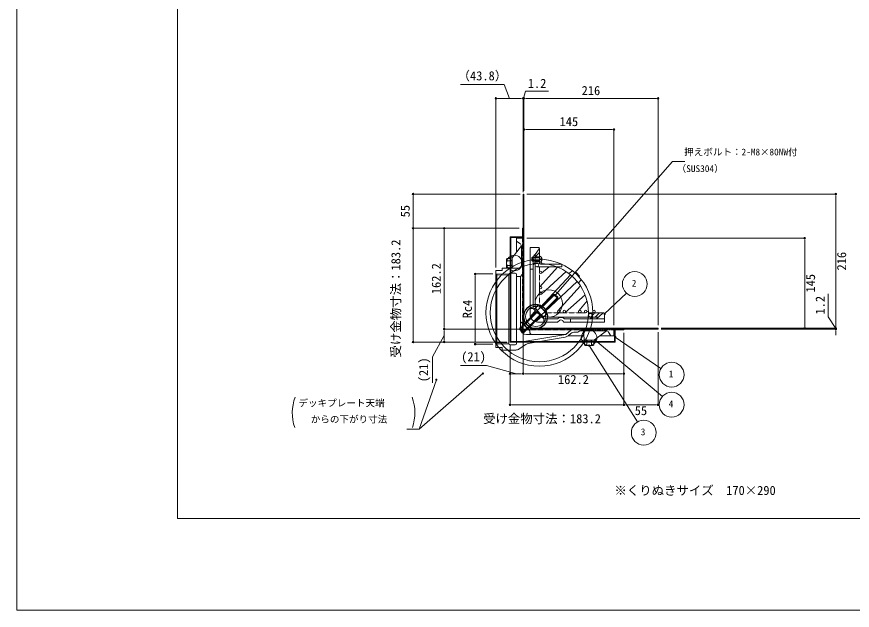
# Model space of a CAD drawing. Units: millimetres, scale not verified. Extents: x -1380 to 1380, y -955 to 955.
# Drawn here: x -1380 to -35, y -955 to 0 of the extents above; entities that cross this region are included whole.
import ezdxf
from ezdxf.enums import TextEntityAlignment as Align

# ---------------------------------------------------------------- set-up
doc = ezdxf.new("R2010")
doc.units = ezdxf.units.MM
doc.header["$LTSCALE"] = 3
for name, pattern in [('USER1', [2, 1.25, -0.25, 0.25, -0.25]), ('USER2', [0.375, 0.25, -0.125]), ('USER3', [0.75, 0.5, -0.25]), ('USER4', [0.1875, 0.125, -0.0625])]:
    doc.linetypes.add(name, pattern=pattern)
for name, color, linetype, lineweight in [('0-0_0', 7, 'Continuous', 15), ('0-2_L-2', 7, 'Continuous', 18), ('0-3_L-1', 7, 'Continuous', 18), ('0-4_L-5', 2, 'USER1', 18), ('0-5_L-3', 7, 'Continuous', 18), ('0-7_WAKU', 7, 'Continuous', 18), ('0-8_MOJI', 7, 'Continuous', 18), ('0-9_SUNPO', 7, 'Continuous', 18)]:
    doc.layers.add(name, color=color, linetype=linetype, lineweight=lineweight)
doc.styles.add('ＭＳ ゴシック', font='')
doc.styles.get('ＭＳ ゴシック').set_extended_font_data('MS Gothic')

# ---------------------------------------------------------------- blocks, each defined once
blk = doc.blocks.new('_DOT')
at = {"layer": '0-0_0'}
for p, q in [((-0.5, 0), (-1, 0)), ((0.25, 0), (-0.25, 0))]:
    blk.add_line(p, q, dxfattribs=at)
blk.add_circle((0, 0), 0.25, dxfattribs=at)
blk = doc.blocks.new('_DOTSMALL')
at = {"layer": '0-0_0'}
blk.add_line((0.0625, 0), (-0.0625, 0), dxfattribs=at)
blk.add_circle((0, 0), 0.0625, dxfattribs=at)

msp = doc.modelspace()

# ---------------------------------------------------------------- linework, layer by layer
at = {"layer": '0-0_0', "lineweight": 18}
msp.add_lwpolyline([(-1121.124, -807.472), (1121.376, -807.472), (1121.376, 687.528), (-1121.124, 687.528)], close=True, dxfattribs=at)
at = {"layer": '0-2_L-2'}
for p, q in [((-585.532, -391.272), (-584.332, -391.272)), ((-585.532, -401.272), (-584.332, -401.272)), ((-585.532, -401.272), (-584.332, -401.272)), ((-579.332, -522.272), (-579.332, -523.472)), ((-463.332, -522.272), (-463.332, -523.472)), ((-453.332, -522.272), (-453.332, -523.472))]:
    msp.add_line(p, q, dxfattribs=at)
msp.add_lwpolyline([(-584.332, -522.272), (-584.332, -355.272), (-564.532, -355.272), (-564.532, -340.272), (-565.732, -340.272), (-565.732, -354.072), (-585.532, -354.072), (-585.532, -523.472), (-416.132, -523.472), (-416.132, -503.672), (-402.332, -503.672), (-402.332, -502.472), (-417.332, -502.472), (-417.332, -522.272)], close=True, dxfattribs=at)
at = {"layer": '0-2_L-2', "linetype": 'USER3'}
msp.add_lwpolyline([(-565.732, -354.072), (-565.732, -503.672), (-417.332, -503.672)], dxfattribs=at)
at = {"layer": '0-3_L-1'}
for p, q in [((-564.532, -355.272), (-563.932, -482.272)), ((-563.332, -355.272), (-563.332, -482.272)), ((-544.332, -501.272), (-417.332, -501.272)), ((-544.332, -501.872), (-417.332, -502.472))]:
    msp.add_line(p, q, dxfattribs=at)
for points in [[(-564.532, -355.272), (-563.332, -355.272), (-563.332, -285.272), (-564.532, -285.272)], [(-417.332, -502.472), (-347.332, -502.472), (-347.332, -501.272), (-417.332, -501.272)]]:
    msp.add_lwpolyline(points, close=True, dxfattribs=at)
for radius in [19.6, 19]:
    msp.add_circle((-544.332, -482.272), radius, dxfattribs=at)
at = {"layer": '0-4_L-5'}
msp.add_lwpolyline([(-564.532, -354.072), (-564.532, -502.472), (-417.332, -502.472)], dxfattribs=at)
at = {"layer": '0-5_L-3'}
for p, q in [((-575.332, -361.272), (-569.682, -364.803)), ((-575.332, -361.272), (-575.332, -378.939)), ((-563.332, -356.272), (-563.332, -406.272)), ((-581.932, -387.739), (-567.382, -368.339)), ((-567.332, -369.043), (-567.332, -399.272)), ((-553.332, -371.272), (-553.332, -479.272)), ((-553.332, -371.272), (-539.832, -371.272)), ((-538.586, -373.607), (-545.332, -382.281)), ((-538.332, -379.272), (-538.332, -372.772)), ((-590.455, -392.519), (-591.032, -389.772)), ((-582.332, -402.401), (-582.332, -388.939)), ((-549.376, -387.097), (-549.376, -393.447)), ((-549.376, -388.097), (-538.332, -388.097)), ((-545.332, -382.281), (-545.332, -395.272)), ((-545.332, -386.272), (-538.332, -386.272)), ((-545.332, -386.272), (-545.332, -387.097)), ((-538.332, -384.872), (-538.332, -395.672)), ((-591.032, -402.772), (-590.455, -400.025)), ((-590.455, -392.519), (-585.532, -392.519)), ((-590.455, -400.025), (-585.532, -400.025)), ((-585.532, -392.272), (-582.332, -392.272)), ((-582.332, -400.272), (-585.532, -400.272)), ((-549.376, -392.447), (-538.332, -392.447)), ((-545.332, -395.272), (-548.332, -399.129)), ((-548.332, -399.129), (-548.332, -469.301)), ((-545.332, -393.447), (-545.332, -461.272)), ((-538.332, -394.272), (-545.332, -394.272)), ((-538.332, -411.189), (-538.332, -402.272)), ((-537.827, -434.692), (-509.441, -402.744)), ((-536.479, -398.267), (-535.898, -397.309)), ((-522.517, -402.272), (-535.051, -412.725)), ((-608.332, -408.272), (-608.332, -413.757)), ((-608.332, -413.757), (-587.3, -414.414)), ((-608.332, -413.757), (-606.832, -415.305)), ((-608.332, -413.757), (-608.332, -526.787)), ((-606.832, -415.305), (-606.832, -525.239)), ((-606.832, -415.305), (-587.332, -415.914)), ((-598.332, -404.272), (-572.332, -404.272)), ((-587.332, -414.772), (-587.332, -525.772)), ((-585.332, -412.772), (-577.332, -412.772)), ((-575.332, -414.772), (-575.332, -525.772)), ((-563.332, -406.272), (-565.056, -408.082)), ((-564.332, -409.772), (-563.332, -409.772)), ((-563.332, -411.772), (-563.332, -491.272)), ((-553.332, -406.272), (-548.332, -406.272)), ((-488.211, -415.208), (-536.374, -467.117)), ((-495.224, -410.07), (-534.984, -446.347)), ((-490.793, -413.177), (-485.004, -408.802)), ((-575.332, -417.772), (-568.832, -417.772)), ((-568.832, -417.772), (-568.832, -501.272)), ((-529.177, -474.314), (-477.268, -426.151)), ((-470.862, -422.944), (-475.237, -428.733)), ((-538.332, -444.87), (-538.332, -436.02)), ((-472.13, -433.164), (-508.407, -472.924)), ((-513.392, -446.718), (-535.083, -468.409)), ((-508.778, -451.331), (-530.469, -473.023)), ((-515.513, -446.718), (-508.778, -453.453)), ((-496.752, -475.767), (-464.804, -447.381)), ((-461.657, -457.249), (-474.785, -472.991)), ((-548.332, -469.301), (-553.332, -469.301)), ((-548.332, -469.301), (-531.362, -486.272)), ((-541.903, -472.902), (-536.783, -467.782)), ((-538.786, -464.705), (-536.783, -467.782)), ((-543.214, -474.419), (-563.95, -495.154)), ((-562.889, -496.215), (-542.154, -475.48)), ((-558.275, -500.829), (-537.54, -480.094)), ((-557.214, -501.89), (-536.479, -481.154)), ((-544.797, -472.837), (-552.923, -482.378)), ((-534.897, -482.736), (-544.438, -490.863)), ((-529.842, -474.723), (-534.962, -479.843)), ((-529.842, -474.723), (-526.765, -476.726)), ((-523.332, -483.272), (-456.332, -483.272)), ((-506.93, -476.272), (-498.08, -476.272)), ((-473.249, -476.272), (-463.938, -476.272)), ((-462.9, -475.982), (-459.37, -473.838)), ((-459.332, -476.272), (-459.332, -480.272)), ((-459.332, -476.272), (-450.355, -476.272)), ((-453.14, -483.272), (-456.472, -486.272)), ((-453.14, -483.272), (-443.14, -483.272)), ((-436.032, -476.872), (-446.472, -486.272)), ((-441.332, -476.272), (-434.832, -476.272)), ((-433.332, -477.772), (-433.332, -491.272)), ((-567.832, -491.272), (-568.832, -491.272)), ((-567.832, -491.272), (-553.832, -505.272)), ((-541.332, -491.272), (-509.332, -491.272)), ((-531.362, -486.272), (-509.227, -486.272)), ((-531.362, -486.272), (-531.362, -491.272)), ((-509.332, -491.272), (-505.374, -488.429)), ((-509.227, -486.272), (-507.707, -485.18)), ((-498.945, -491.272), (-433.332, -491.272)), ((-497.311, -486.272), (-433.332, -486.272)), ((-488.332, -486.272), (-488.332, -491.272)), ((-553.832, -505.272), (-553.832, -507.272)), ((-483.832, -501.272), (-553.332, -501.272)), ((-487.565, -509.59), (-492.03, -513.311)), ((-481.832, -502.272), (-481.832, -501.272)), ((-478.332, -501.272), (-480.142, -502.996)), ((-418.332, -501.272), (-478.332, -501.272)), ((-431.103, -505.272), (-473.332, -505.272)), ((-466.457, -518.405), (-467.208, -507.139)), ((-449.799, -519.872), (-430.399, -505.322)), ((-423.332, -513.272), (-426.863, -507.622)), ((-606.832, -525.239), (-587.332, -524.63)), ((-575.332, -522.772), (-563.332, -522.772)), ((-563.332, -522.772), (-495.832, -511.272)), ((-495.832, -511.272), (-558.832, -511.272)), ((-556.165, -525.609), (-496.753, -515.486)), ((-466.799, -513.272), (-491.984, -513.272)), ((-464.461, -520.272), (-450.999, -520.272)), ((-462.332, -523.472), (-462.332, -520.272)), ((-462.085, -528.395), (-462.085, -523.472)), ((-454.579, -528.395), (-454.579, -523.472)), ((-454.332, -520.272), (-454.332, -523.472)), ((-423.332, -513.272), (-440.999, -513.272)), ((-606.832, -525.239), (-608.332, -526.787)), ((-608.332, -526.787), (-587.3, -526.13)), ((-608.332, -526.787), (-608.332, -532.272)), ((-598.332, -536.272), (-576.433, -536.272)), ((-585.332, -527.772), (-577.332, -527.772)), ((-570.775, -534.517), (-560.144, -527.221)), ((-462.085, -528.395), (-464.832, -528.972)), ((-451.832, -528.972), (-454.579, -528.395))]:
    msp.add_line(p, q, dxfattribs=at)
at = {"layer": '0-5_L-3', "linetype": 'USER2'}
msp.add_line((-545.332, -382.281), (-548.332, -386.138), dxfattribs=at)
at = {"layer": '0-5_L-3', "linetype": 'USER3'}
msp.add_line((-548.332, -399.129), (-548.332, -386.138), dxfattribs=at)
at = {"layer": '0-5_L-3', "color": 6}
for p, q in [((-582.332, -392.972), (-585.532, -392.972)), ((-582.332, -399.572), (-585.532, -399.572)), ((-461.632, -520.272), (-461.632, -523.472)), ((-455.032, -520.272), (-455.032, -523.472))]:
    msp.add_line(p, q, dxfattribs=at)
at = {"layer": '0-5_L-3', "linetype": 'USER4'}
for p, q in [((-538.332, -411.189), (-538.332, -436.02)), ((-538.332, -444.87), (-538.332, -462.392)), ((-506.93, -476.272), (-524.452, -476.272)), ((-473.249, -476.272), (-498.08, -476.272)), ((-448.332, -476.272), (-456.106, -483.272)), ((-569.96, -503.286), (-562.889, -496.215)), ((-569.96, -501.165), (-563.225, -507.9)), ((-565.346, -507.9), (-558.275, -500.829))]:
    msp.add_line(p, q, dxfattribs=at)
at = {"layer": '0-5_L-3'}
for points in [[(-563.332, -356.272), (-575.332, -356.272), (-575.332, -361.272)], [(-584.332, -404.272), (-584.332, -386.272), (-582.332, -386.272), (-582.332, -404.272)], [(-538.332, -387.097), (-549.376, -387.097), (-550.376, -388.097), (-550.376, -392.447), (-549.376, -393.447), (-538.332, -393.447)], [(-545.332, -386.272), (-538.332, -379.272), (-538.332, -396.272)], [(-534.179, -390.992), (-536.432, -390.992), (-536.432, -389.552), (-534.179, -389.552)], [(-536.332, -398.272), (-502.332, -398.272), (-502.332, -402.272), (-542.332, -402.272)], [(-598.332, -404.272), (-598.332, -408.272), (-608.332, -408.272)], [(-563.332, -409.772), (-563.332, -411.772), (-568.832, -417.772)], [(-480.786, -412.362), (-479.289, -411.572), (-473.632, -417.229), (-474.422, -418.726)], [(-536.143, -467.348), (-515.513, -446.718), (-513.392, -446.718), (-508.778, -451.331), (-508.778, -453.453), (-529.408, -474.083)], [(-456.332, -483.272), (-448.332, -483.272), (-441.332, -476.272), (-450.355, -476.272)], [(-481.832, -501.272), (-483.832, -501.272), (-495.832, -511.272)], [(-473.332, -505.272), (-476.332, -507.272), (-481.163, -507.272)], [(-418.332, -501.272), (-418.332, -513.272), (-423.332, -513.272)], [(-598.332, -536.272), (-598.332, -532.272), (-608.332, -532.272)]]:
    msp.add_lwpolyline(points, dxfattribs=at)
for points in [[(-585.532, -403.772), (-590.455, -403.772), (-591.032, -402.772), (-591.032, -389.772), (-590.455, -388.772), (-585.532, -388.772)], [(-547.271, -470.362), (-545.857, -468.948), (-531.008, -483.797), (-532.422, -485.211)], [(-538.786, -464.705), (-526.765, -476.726), (-526.372, -478.193), (-531.492, -483.313), (-545.373, -469.432), (-540.253, -464.312)], [(-448.332, -522.272), (-468.332, -522.272), (-468.332, -520.272), (-448.332, -520.272)], [(-450.832, -523.472), (-450.832, -528.395), (-451.832, -528.972), (-464.832, -528.972), (-465.832, -528.395), (-465.832, -523.472)]]:
    msp.add_lwpolyline(points, close=True, dxfattribs=at)
at = {"layer": '0-5_L-3', "linetype": 'USER4'}
msp.add_lwpolyline([(-563.95, -495.154), (-569.96, -501.165), (-569.96, -503.286), (-565.346, -507.9), (-563.225, -507.9), (-557.214, -501.89)], dxfattribs=at)
at = {"layer": '0-5_L-3'}
for centre, radius in [((-578.547, -396.272), 12.485), ((-538.332, -476.272), 86), ((-538.332, -476.272), 79), ((-538.332, -476.272), 79), ((-542.332, -399.272), 3), ((-536.332, -396.272), 2), ((-536.332, -411.189), 2), ((-523.332, -461.272), 22), ((-523.332, -461.272), 22), ((-536.332, -436.02), 2), ((-536.332, -444.87), 2), ((-544.26, -482.2), 16.241), ((-506.93, -474.272), 2), ((-498.08, -474.272), 2), ((-473.249, -474.272), 2), ((-463.938, -474.272), 2), ((-456.332, -480.272), 3), ((-450.355, -474.272), 2), ((-458.332, -516.487), 12.485)]:
    msp.add_circle(centre, radius, dxfattribs=at)
for centre, radius, start, end in [((-572.332, -369.043), 5, 0, 57.99462), ((-539.832, -372.772), 1.5, 326.17789, 90), ((-580.332, -388.939), 2, 143.1301, 180), ((-539.703, -390.272), 5.571, 0, 75.74997), ((-580.332, -402.401), 2, 180, 249.31769), ((-572.332, -399.272), 5, 270, 0), ((-539.703, -390.272), 5.571, 284.25003, 0), ((-585.332, -414.772), 2, 90, 180), ((-577.332, -414.772), 2, 0, 90), ((-564.332, -408.772), 1, 136.39718, 270), ((-541.332, -479.272), 12, 180, 270), ((-503.332, -491.272), 7.5, 44.90087, 125.68533), ((-434.832, -477.772), 1.5, 0, 143.1301), ((-553.332, -491.272), 10, 180, 270), ((-503.332, -491.272), 3.5, 12.83959, 125.68533), ((-498.945, -490.272), 1, 192.83959, 270), ((-497.311, -485.272), 1, 224.90087, 270), ((-558.832, -501.272), 10, 180, 270), ((-549.832, -507.272), 4, 180, 270), ((-481.163, -517.272), 10, 90, 129.80557), ((-480.832, -502.272), 1, 180, 313.60282), ((-469.203, -507.272), 2, 3.81407, 90), ((-431.103, -510.272), 5, 32.00538, 90), ((-498.432, -505.629), 10, 279.66867, 309.80557), ((-464.461, -518.272), 2, 183.81407, 270), ((-450.999, -518.272), 2, 270, 306.8699), ((-585.332, -525.772), 2, 180, 270), ((-577.332, -525.772), 2, 270, 0), ((-576.433, -526.272), 10, 270, 304.46107), ((-554.486, -535.467), 10, 99.66867, 124.46107)]:
    msp.add_arc(centre, radius, start, end, dxfattribs=at)
at = {"layer": '0-7_WAKU'}
msp.add_lwpolyline([(-1379.874, -954.972), (1380.126, -954.972), (1380.126, 955.028), (-1379.874, 955.028)], close=True, dxfattribs=at)
at = {"layer": '0-9_SUNPO'}
for p, q in [((-608.332, -403.272), (-608.332, -131.429)), ((-603.332, -131.429), (-569.532, -131.429)), ((-569.532, -131.429), (-574.532, -131.429)), ((-564.532, -280.272), (-564.532, -131.429)), ((-564.532, -131.429), (-563.332, -131.429)), ((-564.532, -131.429), (-563.332, -131.429)), ((-564.532, -282.272), (-564.532, -131.429)), ((-563.332, -280.272), (-563.332, -131.429)), ((-563.332, -280.272), (-563.332, -131.429)), ((-352.332, -131.429), (-558.332, -131.429)), ((-558.332, -131.429), (-553.332, -131.429)), ((-347.332, -496.272), (-347.332, -131.429)), ((-563.332, -280.272), (-563.332, -181.429)), ((-423.332, -181.429), (-558.332, -181.429)), ((-418.332, -496.272), (-418.332, -181.429)), ((-569.532, -285.272), (-741.706, -285.272)), ((-741.706, -335.272), (-741.706, -290.272)), ((-558.332, -285.272), (-61.093, -285.272)), ((-61.093, -290.272), (-61.093, -496.272)), ((-570.732, -340.272), (-741.706, -340.272)), ((-570.732, -340.272), (-741.706, -340.272)), ((-741.706, -518.472), (-741.706, -345.272)), ((-570.732, -340.272), (-691.706, -340.272)), ((-691.706, -497.472), (-691.706, -345.272)), ((-564.532, -345.272), (-564.532, -574.36)), ((-564.532, -345.272), (-564.532, -574.36)), ((-558.332, -356.272), (-111.093, -356.272)), ((-111.093, -361.272), (-111.093, -496.272)), ((-613.332, -413.757), (-641.706, -413.757)), ((-641.706, -418.757), (-641.706, -521.787)), ((-433.332, -478.245), (-398.343, -444.645)), ((-61.093, -496.272), (-61.093, -491.272)), ((-407.332, -502.472), (-691.706, -502.472)), ((-407.332, -502.472), (-691.706, -502.472)), ((-691.706, -507.472), (-691.706, -518.472)), ((-402.332, -508.672), (-402.332, -624.36)), ((-402.332, -508.672), (-402.332, -624.36)), ((-402.332, -508.672), (-402.332, -574.36)), ((-347.332, -507.472), (-347.332, -624.36)), ((-342.332, -501.272), (-111.093, -501.272)), ((-342.332, -501.272), (-61.093, -501.272)), ((-342.332, -501.272), (-61.093, -501.272)), ((-342.332, -502.472), (-61.093, -502.472)), ((-61.093, -501.272), (-61.093, -502.472)), ((-61.093, -501.272), (-61.093, -502.472)), ((-61.093, -507.472), (-61.093, -512.472)), ((-590.532, -523.472), (-741.706, -523.472)), ((-590.532, -523.472), (-691.706, -523.472)), ((-448.332, -520.272), (-340.223, -610.839)), ((-416.132, -515.293), (-342.63, -565.851)), ((-613.332, -526.787), (-641.706, -526.787)), ((-585.532, -528.472), (-585.532, -624.36)), ((-585.532, -528.472), (-585.532, -574.36)), ((-458.332, -528.972), (-380.339, -651.865)), ((-629.36, -573.953), (-731.748, -663.326)), ((-569.532, -574.36), (-580.532, -574.36)), ((-559.532, -574.36), (-407.332, -574.36)), ((-407.332, -624.36), (-580.532, -624.36)), ((-352.332, -624.36), (-397.332, -624.36))]:
    msp.add_line(p, q, dxfattribs=at)
for points in [[(-586.432, -131.429), (-594.812, -108.929), (-665.34, -108.929)], [(-563.932, -131.429), (-560.482, -119.929), (-523.457, -119.929)], [(-512.466, -447.643), (-324.108, -233.042), (-304.108, -233.042)], [(-61.093, -501.872), (-73.593, -482.647), (-73.593, -445.621)], [(-691.706, -512.972), (-710.434, -547.082), (-710.434, -588.98)], [(-575.032, -574.36), (-623.311, -561.323), (-665.209, -561.323)], [(-704.206, -583.967), (-731.748, -663.326), (-751.748, -663.326)]]:
    msp.add_lwpolyline(points, dxfattribs=at)
for centre in [(-384.73, -429.993), (-325.34, -575.904), (-325.34, -624.199), (-370.307, -669.167)]:
    msp.add_circle(centre, 20, dxfattribs=at)
for centre, start, end in [((-863.649, -637.285), 159.84283, 198.83066), ((-811.324, -637.285), 341.16934, 20.15717)]:
    msp.add_arc(centre, 72.528, start, end, dxfattribs=at)

# ---------------------------------------------------------------- block references
for name, p, xscale, yscale, rotation in [('_DOT', (-608.332, -131.429), 5, 5, 180), ('_DOT', (-563.332, -131.429), 5, 5, 180), ('_DOT', (-563.332, -131.429), 5, 5, 180), ('_DOT', (-563.332, -181.429), 5, 5, 180), ('_DOT', (-741.706, -285.272), 5, 5, 90), ('_DOT', (-61.093, -285.272), 5, 5, 90), ('_DOT', (-741.706, -340.272), 5, 5, 270), ('_DOT', (-741.706, -340.272), 5, 5, 90), ('_DOT', (-691.706, -340.272), 5, 5, 90), ('_DOT', (-111.093, -356.272), 5, 5, 90), ('_DOT', (-641.706, -413.757), 5, 5, 90), ('_DOTSMALL', (-512.466, -447.643), 15, 15, 228.72607), ('_DOTSMALL', (-433.332, -478.245), 15, 15, 223.84047), ('_DOT', (-691.706, -502.472), 5, 5, 270), ('_DOT', (-111.093, -501.272), 5, 5, 270), ('_DOT', (-61.093, -501.272), 5, 5, 270), ('_DOT', (-61.093, -501.272), 5, 5, 270), ('_DOT', (-691.706, -502.472), 5, 5, 90), ('_DOT', (-61.093, -502.472), 5, 5, 90), ('_DOT', (-741.706, -523.472), 5, 5, 270), ('_DOT', (-691.706, -523.472), 5, 5, 270), ('_DOT', (-641.706, -526.787), 5, 5, 270), ('_DOTSMALL', (-448.332, -520.272), 15, 15, 140.046), ('_DOTSMALL', (-416.132, -515.293), 15, 15, 145.47798), ('_DOTSMALL', (-458.332, -528.972), 15, 15, 122.40093), ('_DOTSMALL', (-629.36, -573.953), 15, 15, 41.11749), ('_DOT', (-585.532, -574.36), 5, 5, 180), ('_DOT', (-564.532, -574.36), 5, 5, 180), ('_DOTSMALL', (-704.206, -583.967), 15, 15, 70.86042), ('_DOT', (-585.532, -624.36), 5, 5, 180), ('_DOT', (-402.332, -624.36), 5, 5, 180)]:
    msp.add_blockref(name, p, dxfattribs=dict(at, xscale=xscale, yscale=yscale, rotation=rotation))
at = {"layer": '0-9_SUNPO', "xscale": 5, "yscale": 5}
for p in [(-564.532, -131.429), (-564.532, -131.429), (-347.332, -131.429), (-418.332, -181.429), (-564.532, -574.36), (-402.332, -574.36), (-402.332, -624.36), (-347.332, -624.36)]:
    msp.add_blockref('_DOT', p, dxfattribs=at)

# ---------------------------------------------------------------- texts
at = {"layer": '0-8_MOJI', "style": 'ＭＳ ゴシック'}
for s, height, p in [('押えボルト：2-M8×80NW付', 11, (-305.25, -226.443)), ('（SUS304）', 11, (-317.357, -253.195)), ('デッキプレート天端', 11, (-926.19, -630.357)), ('からの下がり寸法', 11, (-906.469, -656.499)), ('※くりぬきサイズ\u3000170×290', 14.66, (-417.57, -773.862))]:
    msp.add_text(s, height=height, dxfattribs=at).set_placement(p, align=Align.BOTTOM_LEFT)
at = {"layer": '0-9_SUNPO', "style": 'ＭＳ ゴシック'}
for s, height, p in [('（43.8）', 14.66, (-670.076, -106.762)), ('1.2', 14.66, (-556.969, -118.929)), ('216', 14.66, (-470.332, -130.429)), ('145', 14.66, (-505.832, -180.429)), ('2', 11, (-389.603, -437.493)), ('(21)', 14.66, (-664.26, -558.648)), ('162.2', 14.66, (-508.432, -595.36)), ('1', 11, (-330.213, -583.404)), ('4', 11, (-330.213, -631.699)), ('55', 14.66, (-384.832, -645.36)), ('受け金物寸法：183.2', 14.66, (-629.083, -658.413)), ('3', 11, (-375.181, -676.667))]:
    msp.add_text(s, height=height, dxfattribs=at).set_placement(p, align=Align.BOTTOM_LEFT)
for s, p in [('55', (-742.706, -322.772)), ('受け金物寸法：183.2', (-757.76, -548.348)), ('216', (-40.093, -408.272)), ('162.2', (-692.706, -446.372)), ('145', (-90.093, -443.772)), ('Rc4', (-642.706, -485.272)), ('1.2', (-74.593, -479.134)), ('(21)', (-713.109, -588.031))]:
    msp.add_text(s, height=14.66, rotation=90, dxfattribs=at).set_placement(p, align=Align.BOTTOM_LEFT)

doc.saveas('drawing.dxf')
